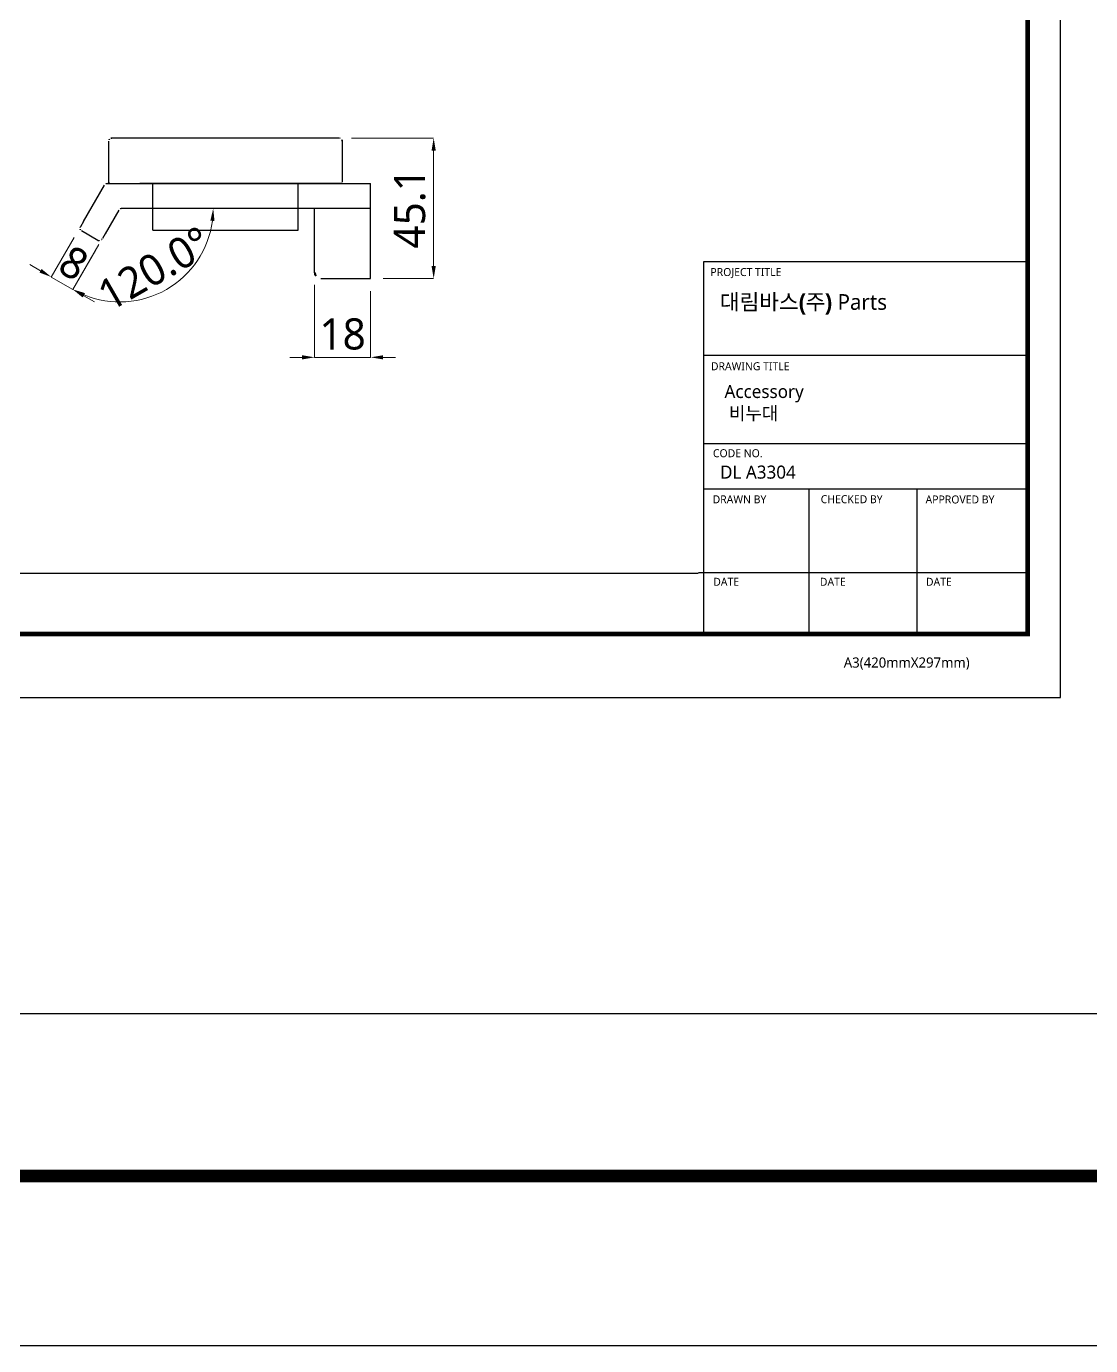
# Model space of a CAD drawing. Extents: x 16296675745 to 16296677481, y -37409619395 to -37409618123.
# Drawn here: x 16296676796.8 to 16296677138.5, y -37409619395.2 to -37409618971.7 of the extents above; entities that cross this region are included whole.
import ezdxf

# ---------------------------------------------------------------- set-up
doc = ezdxf.new("R2010")
doc.units = 0
doc.header["$LTSCALE"] = 10
doc.header["$MEASUREMENT"] = 0
doc.header["$PDMODE"] = 3
doc.header["$PDSIZE"] = -10
doc.layers.get('0').update_dxf_attribs({"linetype": 'CONTINUOUS'})
doc.layers.get('DEFPOINTS').update_dxf_attribs({"linetype": 'CONTINUOUS'})
doc.layers.add('BODY', color=7, linetype='CONTINUOUS')
doc.styles.add('Daelim Dimension', font='')
doc.styles.get('Daelim Dimension').set_extended_font_data('NanumGothic')
doc.dimstyles.new('DEFAULT', dxfattribs={"dimscale": 2, "dimtxt": 2, "dimasz": 2, "dimexe": 0, "dimexo": 2, "dimgap": 1, "dimtad": 1, "dimdec": 1, "dimzin": 9, "dimdsep": 46, "dimtxsty": 'Daelim Dimension', "dimcen": 0.5, "dimclrd": 252, "dimclre": 252, "dimclrt": 3, "dimadec": 1, "dimazin": 0, "dimtfac": 1, "dimtdec": 1, "dimtix": 1, "dimtmove": 0, "dimatfit": 3, "dimfxl": 1, "dimtolj": 1, "dimtzin": 1, "dimlwd": 9, "dimlwe": 9, "dimarcsym": 0})

# ---------------------------------------------------------------- blocks, each defined once
blk = doc.blocks.new('713')
at = {"layer": 'BODY', "color": 0}
for p, q in [((1875.29, 1461.75), (1875.28, 1461.75)), ((1884.28, 1461.75), (1875.29, 1461.75)), ((1939.28, 1461.75), (1884.28, 1461.75)), ((1948.26, 1461.75), (1939.28, 1461.75)), ((1948.28, 1461.75), (1948.26, 1461.75)), ((1874.28, 1447.65), (1874.28, 1460.75)), ((1949.28, 1460.75), (1949.28, 1447.65)), ((1874.78, 1447.15), (1874.86, 1447.15)), ((1874.86, 1447.15), (1884.28, 1447.15)), ((1939.28, 1447.15), (1884.28, 1447.15)), ((1888.48, 1432.15), (1888.48, 1447.15)), ((1935.08, 1432.15), (1935.08, 1447.15)), ((1948.7, 1447.15), (1939.28, 1447.15)), ((1948.78, 1447.15), (1948.7, 1447.15)), ((1888.48, 1432.15), (1898.48, 1432.15)), ((1898.48, 1432.15), (1925.08, 1432.15)), ((1925.08, 1432.15), (1935.08, 1432.15))]:
    blk.add_line(p, q, dxfattribs=at)
for centre, radius, start, end in [((1875.28, 1460.75), 1, 134.9999, 180.0001), ((1875.28, 1460.75), 1, 90, 135), ((1948.28, 1460.75), 1, 72.1674, 90), ((1948.28, 1460.75), 1, 360, 72.1674), ((1874.78, 1447.65), 0.5, 180, 248.4019), ((1874.78, 1447.65), 0.5, 248.4018, 270), ((1948.78, 1447.65), 0.5, 270, 0)]:
    blk.add_arc(centre, radius, start, end, dxfattribs=at)
blk = doc.blocks.new('*D42')
at = {"color": 5, "lineweight": 9, "ltscale": 0.5, "transparency": 16777216}
for p, q in [((16296676889.378731, -37409619054.689056), (16296676889.378731, -37409619077.971451)), ((16296676907.378731, -37409619056.689072), (16296676907.378731, -37409619077.971451)), ((16296676885.378731, -37409619077.971451), (16296676881.378731, -37409619077.971451)), ((16296676889.378731, -37409619077.971451), (16296676907.378731, -37409619077.971451)), ((16296676911.378731, -37409619077.971451), (16296676915.378731, -37409619077.971451))]:
    blk.add_line(p, q, dxfattribs=at)
at = {"color": 5, "ltscale": 0.5, "transparency": 16777216}
for points in [[(16296676885.378731, -37409619077.304787), (16296676885.378731, -37409619078.638107), (16296676889.378731, -37409619077.971451)], [(16296676911.378731, -37409619077.304787), (16296676911.378731, -37409619078.638107), (16296676907.378731, -37409619077.971451)]]:
    blk.add_solid(points, dxfattribs=at)
at = {"layer": 'DEFPOINTS', "color": 0, "ltscale": 0.5, "transparency": 16777216}
for p in [(16296676889.378731, -37409619050.689056), (16296676907.378731, -37409619052.689072), (16296676907.378731, -37409619077.971451)]:
    blk.add_point(p, dxfattribs=at)
at = {"color": 7, "ltscale": 0.5, "transparency": 16777216, "insert": (16296676898.378731, -37409619070.527962), "char_height": 10, "attachment_point": 5, "style": 'Daelim Dimension'}
blk.add_mtext('\\A1;18', dxfattribs=at)
blk = doc.blocks.new('*D43')
at = {"color": 5, "lineweight": 9, "ltscale": 0.5, "transparency": 16777216}
for p, q in [((16296676901.263149, -37409619007.589073), (16296676927.6105, -37409619007.589073)), ((16296676927.6105, -37409619011.589073), (16296676927.6105, -37409619048.689072)), ((16296676911.378731, -37409619052.689072), (16296676927.6105, -37409619052.689072))]:
    blk.add_line(p, q, dxfattribs=at)
at = {"color": 5, "ltscale": 0.5, "transparency": 16777216}
for points in [[(16296676926.94384, -37409619011.589073), (16296676928.27717, -37409619011.589073), (16296676927.6105, -37409619007.589073)], [(16296676926.94384, -37409619048.689072), (16296676928.27717, -37409619048.689072), (16296676927.6105, -37409619052.689072)]]:
    blk.add_solid(points, dxfattribs=at)
at = {"layer": 'DEFPOINTS', "color": 0, "ltscale": 0.5, "transparency": 16777216}
for p in [(16296676897.263149, -37409619007.589073), (16296676907.378731, -37409619052.689072), (16296676927.6105, -37409619052.689072)]:
    blk.add_point(p, dxfattribs=at)
at = {"color": 7, "ltscale": 0.5, "transparency": 16777216, "insert": (16296676919.96673, -37409619030.139069), "char_height": 10, "attachment_point": 5, "rotation": 90, "style": 'Daelim Dimension'}
blk.add_mtext('\\A1;45.1', dxfattribs=at)
blk = doc.blocks.new('*D45')
at = {"color": 5, "lineweight": 9, "ltscale": 0.5, "transparency": 16777216}
for p, q in [((16296676812.17684, -37409619039.481987), (16296676804.84481, -37409619052.181442)), ((16296676819.10504, -37409619043.481987), (16296676811.77301, -37409619056.181442)), ((16296676801.380699, -37409619050.181442), (16296676797.916599, -37409619048.181442)), ((16296676804.84481, -37409619052.181442), (16296676811.77301, -37409619056.181442)), ((16296676815.23711, -37409619058.181442), (16296676818.70122, -37409619060.181442))]:
    blk.add_line(p, q, dxfattribs=at)
at = {"color": 5, "ltscale": 0.5, "transparency": 16777216}
for points in [[(16296676801.714041, -37409619049.604088), (16296676801.047371, -37409619050.758789), (16296676804.84481, -37409619052.181442)], [(16296676815.57045, -37409619057.604088), (16296676814.90378, -37409619058.758789), (16296676811.77301, -37409619056.181442)]]:
    blk.add_solid(points, dxfattribs=at)
at = {"layer": 'DEFPOINTS', "color": 0, "ltscale": 0.5, "transparency": 16777216}
for p in [(16296676814.17684, -37409619036.017891), (16296676821.10504, -37409619040.017891), (16296676811.77301, -37409619056.181442)]:
    blk.add_point(p, dxfattribs=at)
at = {"color": 7, "ltscale": 0.5, "transparency": 16777216, "insert": (16296676812.030649, -37409619047.735184), "char_height": 10, "attachment_point": 5, "rotation": 330.00000126, "style": 'Daelim Dimension'}
blk.add_mtext('\\A1;8', dxfattribs=at)
blk = doc.blocks.new('*D46')
at = {"color": 5, "lineweight": 9, "ltscale": 0.5, "transparency": 16777216}
blk.add_line((16296676820.10504, -37409619041.74994), (16296676811.773, -37409619056.18144), dxfattribs=at)
blk.add_arc((16296676826.79451, -37409619030.16344), 30.04301, 247.6341201, 352.3658517, dxfattribs=at)
at = {"color": 5, "ltscale": 0.5, "transparency": 16777216}
for points in [[(16296676855.90605, -37409619034.11018), (16296676857.23643, -37409619034.19894), (16296676856.83752, -37409619030.16344)], [(16296676815.0684, -37409619058.54466), (16296676815.65672, -37409619057.34813), (16296676811.773, -37409619056.18144)]]:
    blk.add_solid(points, dxfattribs=at)
at = {"layer": 'DEFPOINTS', "color": 0, "ltscale": 0.5, "transparency": 16777216}
for p in [(16296676826.50583, -37409619030.66344), (16296676827.37186, -37409619030.16344), (16296676905.24352, -37409619030.16344), (16296676822.10504, -37409619038.28583), (16296676832.01142, -37409619059.75002)]:
    blk.add_point(p, dxfattribs=at)
at = {"color": 7, "ltscale": 0.5, "transparency": 16777216, "insert": (16296676837.96551, -37409619049.51218), "char_height": 10, "attachment_point": 5, "rotation": 29.9999912, "style": 'Daelim Dimension'}
blk.add_mtext('\\A1;120.0°', dxfattribs=at)

msp = doc.modelspace()

# ---------------------------------------------------------------- linework, layer by layer
at = {"color": 5, "ltscale": 40}
for p, q in [((16296677118.30315, -37409619047.351807), (16296677014.26005, -37409619047.351807)), ((16296677118.30315, -37409619077.42482), (16296677014.26005, -37409619077.42482)), ((16296677118.30315, -37409619077.42482), (16296677014.26005, -37409619077.42482)), ((16296677118.30315, -37409619105.714508), (16296677014.26005, -37409619105.714508)), ((16296677118.30315, -37409619105.714508), (16296677014.26005, -37409619105.714508)), ((16296677118.30315, -37409619120.305161), (16296677014.26005, -37409619120.305161)), ((16296677118.30315, -37409619120.305161), (16296677014.26005, -37409619120.305161)), ((16296677048.054159, -37409619120.305161), (16296677048.054159, -37409619166.752136)), ((16296677082.7367, -37409619120.305161), (16296677082.7367, -37409619166.752136)), ((16296677118.30315, -37409619147.135803), (16296677012.615511, -37409619147.135803)), ((16296677118.30315, -37409619147.135803), (16296677015.07065, -37409619147.135803)), ((16296677118.30315, -37409619166.752136), (16296677029.137939, -37409619166.752136))]:
    msp.add_line(p, q, dxfattribs=at)
at = {"color": 5, "ltscale": 0.5}
msp.add_line((16296677014.26005, -37409619047.351807), (16296677014.26005, -37409619167.381477), dxfattribs=at)
at = {"color": 5}
for p, q in [((16296676488.30303, -37409619147.210213), (16296677012.49032, -37409619147.210213)), ((16296675772.947269, -37409619288.663177), (16296677170.780029, -37409619288.663177))]:
    msp.add_line(p, q, dxfattribs=at)
at = {"ltscale": 0.5}
for points in [[(16296675745.032089, -37409619395.241547), (16296677481.032089, -37409619395.241547), (16296677481.032089, -37409618123.241547), (16296675745.032089, -37409618123.241547)], [(16296676477.834841, -37409619187.177101), (16296677128.834841, -37409619187.177101), (16296677128.834841, -37409618710.177101), (16296676477.834841, -37409618710.177101)]]:
    msp.add_lwpolyline(points, close=True, dxfattribs=at)
at = {"color": 5, "linetype": 'ByBlock', "lineweight": 200}
for points, const_width in [([(16296675772.947269, -37409619340.775627), (16296677452.947269, -37409619340.775627), (16296677452.947269, -37409618152.775627), (16296675772.947269, -37409618152.775627)], 4), ([(16296676488.30303, -37409619166.75238), (16296677118.30303, -37409619166.75238), (16296677118.30303, -37409618721.25238), (16296676488.30303, -37409618721.25238)], 1.5)]:
    msp.add_lwpolyline(points, close=True, dxfattribs=dict(at, const_width=const_width))
at = {"layer": 'BODY'}
for p, q in [((16296676815.17872, -37409619034.313423), (16296676821.890051, -37409619022.689056)), ((16296676822.756069, -37409619022.189056), (16296676907.378731, -37409619022.189072)), ((16296676907.378731, -37409619029.191017), (16296676907.378731, -37409619022.189072)), ((16296676826.507721, -37409619030.691017), (16296676822.10693, -37409619038.313423)), ((16296676905.245399, -37409619030.191017), (16296676827.373739, -37409619030.191017)), ((16296676889.378731, -37409619050.689056), (16296676889.378731, -37409619030.191017)), ((16296676907.378731, -37409619030.191017), (16296676905.245399, -37409619030.191017)), ((16296676907.378731, -37409619030.191017), (16296676907.378731, -37409619029.191017)), ((16296676907.378731, -37409619051.689072), (16296676907.378731, -37409619030.191017)), ((16296676815.17872, -37409619034.313423), (16296676814.17872, -37409619036.045471)), ((16296676819.7409, -37409619040.411499), (16296676814.54475, -37409619037.411499)), ((16296676822.10693, -37409619038.313423), (16296676821.240931, -37409619039.813377)), ((16296676821.10693, -37409619040.003563), (16296676821.10693, -37409619040.024361)), ((16296676907.378731, -37409619052.689072), (16296676907.378731, -37409619051.689072)), ((16296676891.378731, -37409619052.689056), (16296676907.378731, -37409619052.689072))]:
    msp.add_line(p, q, dxfattribs=at)
for centre, radius, start, end in [((16296676822.756069, -37409619023.189056), 1, 90, 150.00001492), ((16296676827.373739, -37409619031.191017), 1.000001, 93.61014612, 150.00001492), ((16296676827.371861, -37409619031.163437), 0.972424, 89.88907787, 93.60172049), ((16296676815.04475, -37409619036.545471), 1, 150.00001492, 195.00003865), ((16296676815.04475, -37409619036.545471), 0.999999, 195.00003865, 240.00006956), ((16296676820.138611, -37409619039.178978), 1.271838, 319.58404593, 330.07923024), ((16296676820.2409, -37409619039.545471), 1, 240.00006956, 319.51581703), ((16296676820.2409, -37409619039.545471), 1, 319.51581703, 330.00001492), ((16296676891.378731, -37409619050.689056), 2.000001, 180, 270)]:
    msp.add_arc(centre, radius, start, end, dxfattribs=at)
msp.add_open_spline([(16296676821.10693, -37409619040.024361), (16296676821.10693, -37409619040.048119), (16296676821.10693, -37409619040.045471), (16296676821.10693, -37409619040.045471)], degree=3, dxfattribs=at)

# ---------------------------------------------------------------- block references
at = {"layer": 'BODY', "lineweight": 5}
msp.add_blockref('713', (16296674949.001051, -37409620469.34111), dxfattribs=at)

# ---------------------------------------------------------------- texts
at = {"color": 5, "ltscale": 40, "style": 'Daelim Dimension'}
for s, height, p in [('PROJECT TITLE', 2.56901127, (16296677016.46261, -37409619051.880287)), ('DRAWING TITLE', 2.56901127, (16296677016.627319, -37409619082.11618)), ('CODE NO.', 2.5690113, (16296677017.271561, -37409619110.038162)), ('DRAWN BY', 2.5690113, (16296677017.17082, -37409619124.846558)), ('CHECKED BY', 2.5690113, (16296677051.880989, -37409619124.800987)), ('APPROVED BY', 2.56901127, (16296677085.54438, -37409619124.88398)), ('DATE', 2.5690113, (16296677017.371481, -37409619151.324547)), ('DATE', 2.5690113, (16296677051.607809, -37409619151.324547)), ('DATE', 2.5690113, (16296677085.662519, -37409619151.324547)), ('A3(420mmX297mm)', 3.24237133, (16296677059.288099, -37409619177.568092))]:
    msp.add_text(s, height=height, dxfattribs=at).set_placement(p)
at = {"attachment_point": 1, "style": 'Daelim Dimension'}
for s, insert, char_height, width in [('{\\fPretendard Variable SemiBold|b0|i0|c129|p2;\\C7;대림바스(주)} Parts', (16296677019.51833, -37409619057.682121), 5.03600079, 80.93992813), (' Accessory\\P  비누대', (16296677019.562759, -37409619086.828568), 4.2041236, 70.7511006), ('DL A3304', (16296677019.562759, -37409619112.719971), 4.2041236, 70.7511006)]:
    msp.add_mtext(s, dxfattribs=dict(at, insert=insert, char_height=char_height, width=width))

# ---------------------------------------------------------------- dimensions: what is measured, and where the dimension line sits
at = {"ltscale": 0.5}
dim = msp.add_linear_dim(base=(16296676927.6105, -37409619052.689072), p1=(16296676897.263149, -37409619007.589073), p2=(16296676907.378731, -37409619052.689072), angle=90, dimstyle='DEFAULT', override={"dimtxt": 5, "dimclrd": 5, "dimclre": 5, "dimclrt": 7}, dxfattribs=at)
dim.commit()
dim.dimension.update_dxf_attribs({"geometry": '*D43', "text_midpoint": (16296676919.96673, -37409619030.139069)})
dim = msp.add_angular_dim_2l(base=(16296676832.011419, -37409619059.750023), line1=((16296676905.243521, -37409619030.163437), (16296676827.371861, -37409619030.163437)), line2=((16296676826.505831, -37409619030.663437), (16296676822.10504, -37409619038.285843)), dimstyle='DEFAULT', override={"dimtxt": 5, "dimclrd": 5, "dimclre": 5, "dimclrt": 7}, dxfattribs=at)
dim.commit()
dim.dimension.update_dxf_attribs({"geometry": '*D46', "text_midpoint": (16296676837.965521, -37409619049.512177)})
dim = msp.add_aligned_dim(p1=(16296676814.17684, -37409619036.017891), p2=(16296676821.10504, -37409619040.017891), distance=-18.664061, dimstyle='DEFAULT', override={"dimtxt": 5, "dimclrd": 5, "dimclre": 5, "dimclrt": 7}, dxfattribs=at)
dim.commit()
dim.dimension.update_dxf_attribs({"geometry": '*D45', "text_midpoint": (16296676812.030649, -37409619047.735184)})
dim = msp.add_linear_dim(base=(16296676907.378731, -37409619077.971451), p1=(16296676889.378731, -37409619050.689056), p2=(16296676907.378731, -37409619052.689072), dimstyle='DEFAULT', override={"dimtxt": 5, "dimclrd": 5, "dimclre": 5, "dimclrt": 7}, dxfattribs=at)
dim.commit()
dim.dimension.update_dxf_attribs({"geometry": '*D42', "text_midpoint": (16296676898.378731, -37409619070.527962)})

doc.saveas('drawing.dxf')
